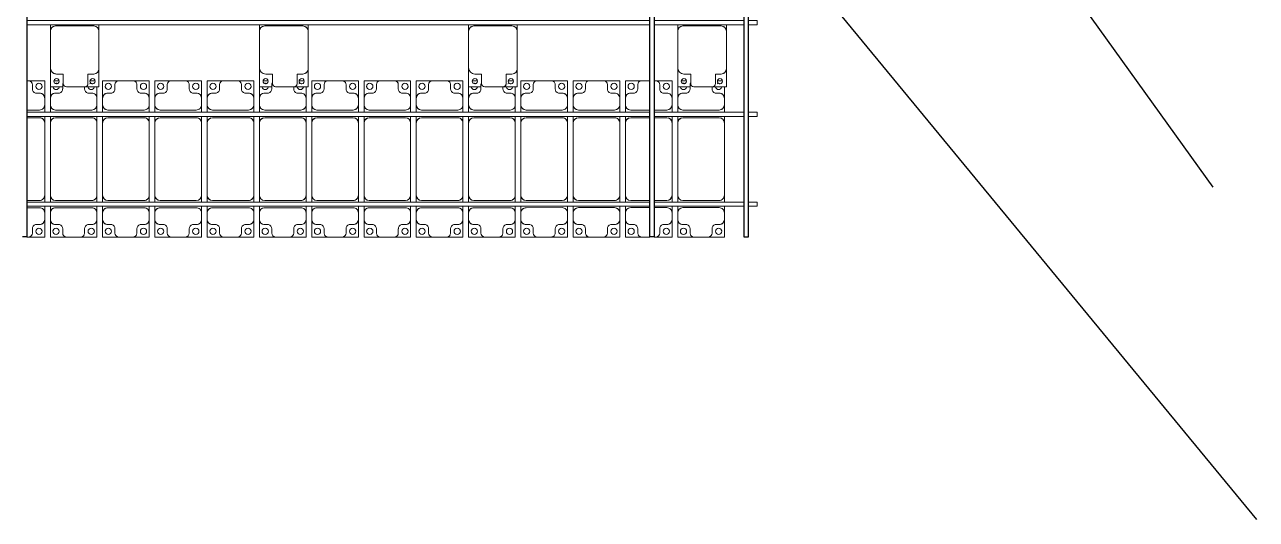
# Model space of a CAD drawing. Header units: millimetres. Extents: x -496478 to -186190, y -204059 to -87354.
# Drawn here: x -471212 to -459432, y -202453 to -197719 of the extents above; entities that cross this region are included whole.
import ezdxf

# ---------------------------------------------------------------- set-up
doc = ezdxf.new("R2010")
doc.units = ezdxf.units.MM
for name, color, linetype, lineweight in [('A-DETL-MBND', 5, 'Continuous', 9), ('A-GENM', 13, 'Continuous', 9), ('S-BEAM', 12, 'Continuous', 9)]:
    doc.layers.add(name, color=color, linetype=linetype, lineweight=lineweight)
doc.layers.add('GC-DAY NEO', color=5, linetype='Continuous')

# ---------------------------------------------------------------- blocks, each defined once
blk = doc.blocks.new('Dai phaodi lai - DẢI PHAO ĐI LẠI-20747-BỐ TRÍ KHUNG KẾT CẤU BÈ PIN 01')
at = {"layer": 'A-DETL-MBND', "color": 8}
for p, q in [((17567, 748), (17551, 748)), ((17567, 748), (17723, 748)), ((17605, 671), (17605, 710)), ((17723, 748), (17723, 579)), ((17811, 748), (17860, 748)), ((17895, 710), (17895, 671)), ((18156, 748), (18205, 748)), ((18277, 748), (18433, 748)), ((18277, 579), (18277, 748)), ((18395, 710), (18395, 671)), ((18567, 748), (18433, 748)), ((18567, 748), (18723, 748)), ((18605, 671), (18605, 710)), ((18723, 748), (18723, 579)), ((18777, 748), (18933, 748)), ((18777, 579), (18777, 748)), ((18895, 710), (18895, 671)), ((19067, 748), (18933, 748)), ((19067, 748), (19223, 748)), ((19105, 671), (19105, 710)), ((19223, 748), (19223, 579)), ((19277, 748), (19433, 748)), ((19277, 579), (19277, 748)), ((19395, 710), (19395, 671)), ((19567, 748), (19433, 748)), ((19567, 748), (19723, 748)), ((19605, 671), (19605, 710)), ((19723, 748), (19723, 579)), ((19811, 748), (19860, 748)), ((19895, 710), (19895, 671)), ((20156, 748), (20205, 748)), ((20277, 748), (20433, 748)), ((20277, 579), (20277, 748)), ((20395, 710), (20395, 671)), ((20567, 748), (20433, 748)), ((20567, 748), (20723, 748)), ((20605, 671), (20605, 710)), ((20723, 748), (20723, 579)), ((20777, 748), (20933, 748)), ((20777, 579), (20777, 748)), ((20895, 710), (20895, 671)), ((21067, 748), (20933, 748)), ((21067, 748), (21223, 748)), ((21105, 671), (21105, 710)), ((21223, 748), (21223, 579)), ((21277, 748), (21433, 748)), ((21277, 579), (21277, 748)), ((21395, 710), (21395, 671)), ((21567, 748), (21433, 748)), ((21567, 748), (21723, 748)), ((21605, 671), (21605, 710)), ((21723, 748), (21723, 579)), ((21811, 748), (21860, 748)), ((21895, 710), (21895, 671)), ((22156, 748), (22205, 748)), ((22277, 748), (22433, 748)), ((22277, 579), (22277, 748)), ((22395, 710), (22395, 671)), ((22567, 748), (22433, 748)), ((22567, 748), (22723, 748)), ((22605, 671), (22605, 710)), ((22723, 748), (22723, 579)), ((22777, 748), (22933, 748)), ((22777, 579), (22777, 748)), ((22895, 710), (22895, 671)), ((23067, 748), (22933, 748)), ((23067, 748), (23223, 748)), ((23105, 671), (23105, 710)), ((23223, 748), (23223, 579)), ((23277, 748), (23433, 748)), ((23277, 579), (23277, 748)), ((23395, 710), (23395, 671)), ((23511, 748), (23433, 748)), ((23567, 748), (23551, 748)), ((23567, 748), (23723, 748)), ((23605, 671), (23605, 710)), ((23723, 748), (23723, 579)), ((23811, 748), (23860, 748)), ((23895, 710), (23895, 671)), ((24156, 748), (24205, 748)), ((17673, 629), (17636, 629)), ((17777, 579), (17777, 689)), ((17864, 629), (17827, 629)), ((18105, 671), (18105, 689)), ((18173, 629), (18136, 629)), ((18223, 691), (18223, 579)), ((18364, 629), (18327, 629)), ((18673, 629), (18636, 629)), ((18864, 629), (18827, 629)), ((19173, 629), (19136, 629)), ((19364, 629), (19327, 629)), ((19673, 629), (19636, 629)), ((19777, 579), (19777, 689)), ((19864, 629), (19827, 629)), ((20105, 671), (20105, 689)), ((20173, 629), (20136, 629)), ((20223, 691), (20223, 579)), ((20364, 629), (20327, 629)), ((20673, 629), (20636, 629)), ((20864, 629), (20827, 629)), ((21173, 629), (21136, 629)), ((21364, 629), (21327, 629)), ((21673, 629), (21636, 629)), ((21777, 579), (21777, 689)), ((21864, 629), (21827, 629)), ((22105, 671), (22105, 689)), ((22173, 629), (22136, 629)), ((22223, 691), (22223, 579)), ((22364, 629), (22327, 629)), ((22673, 629), (22636, 629)), ((22864, 629), (22827, 629)), ((23173, 629), (23136, 629)), ((23364, 629), (23327, 629)), ((23673, 629), (23636, 629)), ((23777, 579), (23777, 689)), ((23864, 629), (23827, 629)), ((24105, 671), (24105, 689)), ((24173, 629), (24136, 629)), ((24223, 691), (24223, 579)), ((17723, 517), (17723, 579)), ((17723, 517), (17723, 446)), ((17777, 579), (17777, 517)), ((17777, 446), (17777, 517)), ((18223, 517), (18223, 579)), ((18223, 517), (18223, 446)), ((18277, 579), (18277, 517)), ((18277, 446), (18277, 517)), ((18723, 517), (18723, 579)), ((18723, 517), (18723, 446)), ((18777, 579), (18777, 517)), ((18777, 446), (18777, 517)), ((19223, 517), (19223, 579)), ((19223, 517), (19223, 446)), ((19277, 579), (19277, 517)), ((19277, 446), (19277, 517)), ((19723, 517), (19723, 579)), ((19723, 517), (19723, 446)), ((19777, 579), (19777, 517)), ((19777, 446), (19777, 517)), ((20223, 517), (20223, 579)), ((20223, 517), (20223, 446)), ((20277, 579), (20277, 517)), ((20277, 446), (20277, 517)), ((20723, 517), (20723, 579)), ((20723, 517), (20723, 446)), ((20777, 579), (20777, 517)), ((20777, 446), (20777, 517)), ((21223, 517), (21223, 579)), ((21223, 517), (21223, 446)), ((21277, 579), (21277, 517)), ((21277, 446), (21277, 517)), ((21723, 517), (21723, 579)), ((21723, 517), (21723, 446)), ((21777, 579), (21777, 517)), ((21777, 446), (21777, 517)), ((22223, 517), (22223, 579)), ((22223, 517), (22223, 446)), ((22277, 579), (22277, 517)), ((22277, 446), (22277, 517)), ((22723, 517), (22723, 579)), ((22723, 517), (22723, 446)), ((22777, 579), (22777, 517)), ((22777, 446), (22777, 517)), ((23223, 517), (23223, 579)), ((23223, 517), (23223, 446)), ((23277, 579), (23277, 517)), ((23277, 446), (23277, 517)), ((23723, 517), (23723, 579)), ((23723, 517), (23723, 446)), ((23777, 579), (23777, 517)), ((23777, 446), (23777, 517)), ((24223, 517), (24223, 579)), ((24223, 517), (24223, 446)), ((17551, 467), (17673, 467)), ((17673, 393), (17551, 393)), ((17723, 406), (17723, 343)), ((17777, 343), (17777, 406)), ((17827, 467), (18173, 467)), ((18173, 393), (17827, 393)), ((18223, 406), (18223, 343)), ((18277, 343), (18277, 406)), ((18327, 467), (18673, 467)), ((18673, 393), (18327, 393)), ((18723, 406), (18723, 343)), ((18777, 343), (18777, 406)), ((18827, 467), (19173, 467)), ((19173, 393), (18827, 393)), ((19223, 406), (19223, 343)), ((19277, 343), (19277, 406)), ((19327, 467), (19673, 467)), ((19673, 393), (19327, 393)), ((19723, 406), (19723, 343)), ((19777, 343), (19777, 406)), ((19827, 467), (20173, 467)), ((20173, 393), (19827, 393)), ((20223, 406), (20223, 343)), ((20277, 343), (20277, 406)), ((20327, 467), (20673, 467)), ((20673, 393), (20327, 393)), ((20723, 406), (20723, 343)), ((20777, 343), (20777, 406)), ((20827, 467), (21173, 467)), ((21173, 393), (20827, 393)), ((21223, 406), (21223, 343)), ((21277, 343), (21277, 406)), ((21327, 467), (21673, 467)), ((21673, 393), (21327, 393)), ((21723, 406), (21723, 343)), ((21777, 343), (21777, 406)), ((21827, 467), (22173, 467)), ((22173, 393), (21827, 393)), ((22223, 406), (22223, 343)), ((22277, 343), (22277, 406)), ((22327, 467), (22673, 467)), ((22673, 393), (22327, 393)), ((22723, 406), (22723, 343)), ((22777, 343), (22777, 406)), ((22827, 467), (23173, 467)), ((23173, 393), (22827, 393)), ((23223, 406), (23223, 343)), ((23277, 343), (23277, 406)), ((23327, 467), (23511, 467)), ((23511, 393), (23327, 393)), ((23551, 467), (23673, 467)), ((23673, 393), (23551, 393)), ((23723, 406), (23723, 343)), ((23777, 343), (23777, 406)), ((23827, 467), (24173, 467)), ((24173, 393), (23827, 393)), ((24223, 406), (24223, 343)), ((17723, -348), (17723, 343)), ((17777, 343), (17777, -348)), ((18223, -348), (18223, 343)), ((18277, 343), (18277, -348)), ((18723, -348), (18723, 343)), ((18777, 343), (18777, -348)), ((19223, -348), (19223, 343)), ((19277, 343), (19277, -348)), ((19723, -348), (19723, 343)), ((19777, 343), (19777, -348)), ((20223, -348), (20223, 343)), ((20277, 343), (20277, -348)), ((20723, -348), (20723, 343)), ((20777, 343), (20777, -348)), ((21223, -348), (21223, 343)), ((21277, 343), (21277, -348)), ((21723, -348), (21723, 343)), ((21777, 343), (21777, -348)), ((22223, -348), (22223, 343)), ((22277, 343), (22277, -348)), ((22723, -348), (22723, 343)), ((22777, 343), (22777, -348)), ((23223, -348), (23223, 343)), ((23277, 343), (23277, -348)), ((23723, -348), (23723, 343)), ((23777, 343), (23777, -348)), ((24223, -348), (24223, 343)), ((17723, -348), (17723, -414)), ((17777, -414), (17777, -348)), ((18223, -348), (18223, -414)), ((18277, -414), (18277, -348)), ((18723, -348), (18723, -414)), ((18777, -414), (18777, -348)), ((19223, -348), (19223, -414)), ((19277, -414), (19277, -348)), ((19723, -348), (19723, -414)), ((19777, -414), (19777, -348)), ((20223, -348), (20223, -414)), ((20277, -414), (20277, -348)), ((20723, -348), (20723, -414)), ((20777, -414), (20777, -348)), ((21223, -348), (21223, -414)), ((21277, -414), (21277, -348)), ((21723, -348), (21723, -414)), ((21777, -414), (21777, -348)), ((22223, -348), (22223, -414)), ((22277, -414), (22277, -348)), ((22723, -348), (22723, -414)), ((22777, -414), (22777, -348)), ((23223, -348), (23223, -414)), ((23277, -414), (23277, -348)), ((23723, -348), (23723, -414)), ((23777, -414), (23777, -348)), ((24223, -348), (24223, -414)), ((17551, -398), (17673, -398)), ((17673, -467), (17551, -467)), ((17723, -454), (17723, -517)), ((17777, -517), (17777, -454)), ((17827, -398), (18173, -398)), ((18173, -467), (17827, -467)), ((18223, -454), (18223, -517)), ((18277, -517), (18277, -454)), ((18327, -398), (18673, -398)), ((18673, -467), (18327, -467)), ((18723, -454), (18723, -517)), ((18777, -517), (18777, -454)), ((18827, -398), (19173, -398)), ((19173, -467), (18827, -467)), ((19223, -454), (19223, -517)), ((19277, -517), (19277, -454)), ((19327, -398), (19673, -398)), ((19673, -467), (19327, -467)), ((19723, -454), (19723, -517)), ((19777, -517), (19777, -454)), ((19827, -398), (20173, -398)), ((20173, -467), (19827, -467)), ((20223, -454), (20223, -517)), ((20277, -517), (20277, -454)), ((20327, -398), (20673, -398)), ((20673, -467), (20327, -467)), ((20723, -454), (20723, -517)), ((20777, -517), (20777, -454)), ((20827, -398), (21173, -398)), ((21173, -467), (20827, -467)), ((21223, -454), (21223, -517)), ((21277, -517), (21277, -454)), ((21327, -398), (21673, -398)), ((21673, -467), (21327, -467)), ((21723, -454), (21723, -517)), ((21777, -517), (21777, -454)), ((21827, -398), (22173, -398)), ((22173, -467), (21827, -467)), ((22223, -454), (22223, -517)), ((22277, -517), (22277, -454)), ((22327, -398), (22673, -398)), ((22673, -467), (22327, -467)), ((22723, -454), (22723, -517)), ((22777, -517), (22777, -454)), ((22827, -398), (23173, -398)), ((23173, -467), (22827, -467)), ((23223, -454), (23223, -517)), ((23277, -517), (23277, -454)), ((23327, -398), (23511, -398)), ((23511, -467), (23327, -467)), ((23551, -398), (23673, -398)), ((23673, -467), (23551, -467)), ((23723, -454), (23723, -517)), ((23777, -517), (23777, -454)), ((23827, -398), (24173, -398)), ((24173, -467), (23827, -467)), ((24223, -454), (24223, -517)), ((17723, -579), (17723, -517)), ((17723, -579), (17723, -748)), ((17777, -517), (17777, -579)), ((17777, -748), (17777, -579)), ((18223, -579), (18223, -517)), ((18223, -579), (18223, -748)), ((18277, -517), (18277, -579)), ((18277, -748), (18277, -579)), ((18723, -579), (18723, -517)), ((18723, -579), (18723, -748)), ((18777, -517), (18777, -579)), ((18777, -748), (18777, -579)), ((19223, -579), (19223, -517)), ((19223, -579), (19223, -748)), ((19277, -517), (19277, -579)), ((19277, -748), (19277, -579)), ((19723, -579), (19723, -517)), ((19723, -579), (19723, -748)), ((19777, -517), (19777, -579)), ((19777, -748), (19777, -579)), ((20223, -579), (20223, -517)), ((20223, -579), (20223, -748)), ((20277, -517), (20277, -579)), ((20277, -748), (20277, -579)), ((20723, -579), (20723, -517)), ((20723, -579), (20723, -748)), ((20777, -517), (20777, -579)), ((20777, -748), (20777, -579)), ((21223, -579), (21223, -517)), ((21223, -579), (21223, -748)), ((21277, -517), (21277, -579)), ((21277, -748), (21277, -579)), ((21723, -579), (21723, -517)), ((21723, -579), (21723, -748)), ((21777, -517), (21777, -579)), ((21777, -748), (21777, -579)), ((22223, -579), (22223, -517)), ((22223, -579), (22223, -748)), ((22277, -517), (22277, -579)), ((22277, -748), (22277, -579)), ((22723, -579), (22723, -517)), ((22723, -579), (22723, -748)), ((22777, -517), (22777, -579)), ((22777, -748), (22777, -579)), ((23223, -579), (23223, -517)), ((23223, -579), (23223, -748)), ((23277, -517), (23277, -579)), ((23277, -748), (23277, -579)), ((23723, -579), (23723, -517)), ((23723, -579), (23723, -748)), ((23777, -517), (23777, -579)), ((23777, -748), (23777, -579)), ((24223, -579), (24223, -517)), ((24223, -579), (24223, -748)), ((17605, -710), (17605, -671)), ((17636, -629), (17673, -629)), ((17827, -629), (17864, -629)), ((17895, -671), (17895, -710)), ((18105, -710), (18105, -671)), ((18136, -629), (18173, -629)), ((18327, -629), (18364, -629)), ((18395, -671), (18395, -710)), ((18605, -710), (18605, -671)), ((18636, -629), (18673, -629)), ((18827, -629), (18864, -629)), ((18895, -671), (18895, -710)), ((19105, -710), (19105, -671)), ((19136, -629), (19173, -629)), ((19327, -629), (19364, -629)), ((19395, -671), (19395, -710)), ((19605, -710), (19605, -671)), ((19636, -629), (19673, -629)), ((19827, -629), (19864, -629)), ((19895, -671), (19895, -710)), ((20105, -710), (20105, -671)), ((20136, -629), (20173, -629)), ((20327, -629), (20364, -629)), ((20395, -671), (20395, -710)), ((20605, -710), (20605, -671)), ((20636, -629), (20673, -629)), ((20827, -629), (20864, -629)), ((20895, -671), (20895, -710)), ((21105, -710), (21105, -671)), ((21136, -629), (21173, -629)), ((21327, -629), (21364, -629)), ((21395, -671), (21395, -710)), ((21605, -710), (21605, -671)), ((21636, -629), (21673, -629)), ((21827, -629), (21864, -629)), ((21895, -671), (21895, -710)), ((22105, -710), (22105, -671)), ((22136, -629), (22173, -629)), ((22327, -629), (22364, -629)), ((22395, -671), (22395, -710)), ((22605, -710), (22605, -671)), ((22636, -629), (22673, -629)), ((22827, -629), (22864, -629)), ((22895, -671), (22895, -710)), ((23105, -710), (23105, -671)), ((23136, -629), (23173, -629)), ((23327, -629), (23364, -629)), ((23395, -671), (23395, -710)), ((23605, -710), (23605, -671)), ((23636, -629), (23673, -629)), ((23827, -629), (23864, -629)), ((23895, -671), (23895, -710)), ((24105, -710), (24105, -671)), ((24136, -629), (24173, -629)), ((17551, -748), (17567, -748)), ((17723, -748), (17567, -748)), ((17933, -748), (17777, -748)), ((17933, -748), (18067, -748)), ((18223, -748), (18067, -748)), ((18433, -748), (18277, -748)), ((18433, -748), (18567, -748)), ((18723, -748), (18567, -748)), ((18933, -748), (18777, -748)), ((18933, -748), (19067, -748)), ((19223, -748), (19067, -748)), ((19433, -748), (19277, -748)), ((19433, -748), (19567, -748)), ((19723, -748), (19567, -748)), ((19933, -748), (19777, -748)), ((19933, -748), (20067, -748)), ((20223, -748), (20067, -748)), ((20433, -748), (20277, -748)), ((20433, -748), (20567, -748)), ((20723, -748), (20567, -748)), ((20933, -748), (20777, -748)), ((20933, -748), (21067, -748)), ((21223, -748), (21067, -748)), ((21433, -748), (21277, -748)), ((21433, -748), (21567, -748)), ((21723, -748), (21567, -748)), ((21933, -748), (21777, -748)), ((21933, -748), (22067, -748)), ((22223, -748), (22067, -748)), ((22433, -748), (22277, -748)), ((22433, -748), (22567, -748)), ((22723, -748), (22567, -748)), ((22933, -748), (22777, -748)), ((22933, -748), (23067, -748)), ((23223, -748), (23067, -748)), ((23433, -748), (23277, -748)), ((23433, -748), (23511, -748)), ((23551, -748), (23567, -748)), ((23723, -748), (23567, -748)), ((23933, -748), (23777, -748)), ((23933, -748), (24067, -748)), ((24223, -748), (24067, -748))]:
    blk.add_line(p, q, dxfattribs=at)
for centre, radius, start, end in [((17567, 710), 38, 360, 90), ((17567, 710), 38, 30, 90), ((17668, 693), 30, 90, 270), ((17668, 693), 30, 270, 90), ((17832, 693), 30, 90, 105), ((17832, 693), 30, 75, 90), ((17933, 710), 38, 150.2202, 180), ((18168, 693), 30, 90, 120), ((18168, 693), 30, 60, 90), ((18332, 693), 30, 90, 270), ((18332, 693), 30, 270, 90), ((18433, 710), 38, 90, 180), ((18433, 710), 38, 90, 150), ((18567, 710), 38, 360, 90), ((18567, 710), 38, 30, 90), ((18668, 693), 30, 90, 270), ((18668, 693), 30, 270, 90), ((18832, 693), 30, 90, 270), ((18832, 693), 30, 270, 90), ((18933, 710), 38, 90, 180), ((18933, 710), 38, 90, 150), ((19067, 710), 38, 360, 90), ((19067, 710), 38, 30, 90), ((19168, 693), 30, 90, 270), ((19168, 693), 30, 270, 90), ((19332, 693), 30, 90, 270), ((19332, 693), 30, 270, 90), ((19433, 710), 38, 90, 180), ((19433, 710), 38, 90, 150), ((19567, 710), 38, 0, 90), ((19567, 710), 38, 30, 90), ((19668, 693), 30, 90, 270), ((19668, 693), 30, 270, 90), ((19832, 693), 30, 90, 105), ((19832, 693), 30, 75, 90), ((19933, 710), 38, 150.2202, 180), ((20168, 693), 30, 90, 120), ((20168, 693), 30, 60, 90), ((20332, 693), 30, 90, 270), ((20332, 693), 30, 270, 90), ((20433, 710), 38, 90, 180), ((20433, 710), 38, 90, 150), ((20567, 710), 38, 360, 90), ((20567, 710), 38, 30, 90), ((20668, 693), 30, 90, 270), ((20668, 693), 30, 270, 90), ((20832, 693), 30, 90, 270), ((20832, 693), 30, 270, 90), ((20933, 710), 38, 90, 180), ((20933, 710), 38, 90, 150), ((21067, 710), 38, 360, 90), ((21067, 710), 38, 30, 90), ((21168, 693), 30, 90, 270), ((21168, 693), 30, 270, 90), ((21332, 693), 30, 90, 270), ((21332, 693), 30, 270, 90), ((21433, 710), 38, 90, 180), ((21433, 710), 38, 90, 150), ((21567, 710), 38, 360, 90), ((21567, 710), 38, 30, 90), ((21668, 693), 30, 90, 270), ((21668, 693), 30, 270, 90), ((21832, 693), 30, 90, 105), ((21832, 693), 30, 63.2004, 90), ((21933, 710), 38, 150.2202, 180), ((22168, 693), 30, 90, 120), ((22168, 693), 30, 60, 90), ((22332, 693), 30, 90, 270), ((22332, 693), 30, 270, 90), ((22433, 710), 38, 90, 180), ((22433, 710), 38, 90, 150), ((22567, 710), 38, 360, 90), ((22567, 710), 38, 30, 90), ((22668, 693), 30, 90, 270), ((22668, 693), 30, 270, 90), ((22832, 693), 30, 90, 270), ((22832, 693), 30, 270, 90), ((22933, 710), 38, 90, 180), ((22933, 710), 38, 90, 150), ((23067, 710), 38, 0, 90), ((23067, 710), 38, 30, 90), ((23168, 693), 30, 90, 270), ((23168, 693), 30, 270, 90), ((23332, 693), 30, 90, 270), ((23332, 693), 30, 270, 90), ((23433, 710), 38, 90, 180), ((23433, 710), 38, 90, 150), ((23567, 710), 38, 360, 90), ((23567, 710), 38, 30, 90), ((23668, 693), 30, 90, 270), ((23668, 693), 30, 270, 90), ((23832, 693), 30, 90, 105), ((23832, 693), 30, 75, 90), ((23933, 710), 38, 150.2202, 180), ((24168, 693), 30, 90, 120), ((24168, 693), 30, 60, 90), ((17645, 668), 40, 176.4919, 256.8115), ((17673, 579), 50, 0, 90), ((17673, 579), 50, 45, 90), ((17668, 693), 30, 345, 0), ((17827, 579), 50, 90, 180), ((17827, 579), 50, 90, 135), ((17832, 693), 30, 195, 270), ((17832, 693), 30, 270, 345), ((17855, 668), 40, 283.1885, 3.5081), ((18145, 668), 40, 176.4919, 256.8115), ((18168, 693), 30, 195, 270), ((18168, 693), 30, 270, 345), ((18173, 579), 50, 360, 90), ((18173, 579), 50, 45, 90), ((18327, 579), 50, 90, 180), ((18327, 579), 50, 90, 135), ((18332, 693), 30, 180, 195), ((18355, 668), 40, 283.1885, 3.5081), ((18645, 668), 40, 176.4919, 256.8115), ((18673, 579), 50, 0, 90), ((18673, 579), 50, 45, 90), ((18668, 693), 30, 345, 0), ((18827, 579), 50, 90, 180), ((18827, 579), 50, 90, 135), ((18832, 693), 30, 180, 195), ((18855, 668), 40, 283.1885, 3.5081), ((19145, 668), 40, 176.4919, 256.8115), ((19173, 579), 50, 0, 90), ((19173, 579), 50, 45, 90), ((19168, 693), 30, 345, 0), ((19327, 579), 50, 90, 180), ((19327, 579), 50, 90, 135), ((19332, 693), 30, 180, 195), ((19355, 668), 40, 283.1885, 3.5081), ((19645, 668), 40, 176.4919, 256.8115), ((19673, 579), 50, 0, 90), ((19673, 579), 50, 45, 90), ((19668, 693), 30, 345, 0), ((19827, 579), 50, 90, 180), ((19827, 579), 50, 90, 135), ((19832, 693), 30, 195, 270), ((19832, 693), 30, 270, 345), ((19855, 668), 40, 283.1885, 3.5081), ((20145, 668), 40, 176.4919, 256.8115), ((20168, 693), 30, 195, 270), ((20168, 693), 30, 270, 345), ((20173, 579), 50, 360, 90), ((20173, 579), 50, 45, 90), ((20327, 579), 50, 90, 180), ((20327, 579), 50, 90, 135), ((20332, 693), 30, 180, 195), ((20355, 668), 40, 283.1885, 3.5081), ((20645, 668), 40, 176.4919, 256.8115), ((20673, 579), 50, 0, 90), ((20673, 579), 50, 45, 90), ((20668, 693), 30, 345, 0), ((20827, 579), 50, 90, 180), ((20827, 579), 50, 90, 135), ((20832, 693), 30, 180, 195), ((20855, 668), 40, 283.1885, 3.5081), ((21145, 668), 40, 176.4919, 256.8115), ((21173, 579), 50, 360, 90), ((21173, 579), 50, 45, 90), ((21168, 693), 30, 345, 0), ((21327, 579), 50, 90, 180), ((21327, 579), 50, 90, 135), ((21332, 693), 30, 180, 195), ((21355, 668), 40, 283.1885, 3.5081), ((21645, 668), 40, 176.4919, 256.8115), ((21673, 579), 50, 0, 90), ((21673, 579), 50, 45, 90), ((21668, 693), 30, 345, 0), ((21827, 579), 50, 90, 180), ((21827, 579), 50, 90, 135), ((21832, 693), 30, 195, 270), ((21832, 693), 30, 270, 345), ((21855, 668), 40, 283.1885, 3.5081), ((22145, 668), 40, 176.4919, 256.8115), ((22168, 693), 30, 195, 270), ((22168, 693), 30, 270, 345), ((22173, 579), 50, 360, 90), ((22173, 579), 50, 45, 90), ((22327, 579), 50, 90, 180), ((22327, 579), 50, 90, 135), ((22332, 693), 30, 180, 195), ((22355, 668), 40, 283.1885, 3.5081), ((22645, 668), 40, 176.4919, 256.8115), ((22673, 579), 50, 0, 90), ((22673, 579), 50, 45, 90), ((22668, 693), 30, 345, 0), ((22827, 579), 50, 90, 180), ((22827, 579), 50, 90, 135), ((22832, 693), 30, 180, 195), ((22855, 668), 40, 283.1885, 3.5081), ((23145, 668), 40, 176.4919, 256.8115), ((23173, 579), 50, 360, 90), ((23173, 579), 50, 45, 90), ((23168, 693), 30, 345, 0), ((23327, 579), 50, 90, 180), ((23327, 579), 50, 90, 135), ((23332, 693), 30, 180, 195), ((23355, 668), 40, 283.1885, 3.5081), ((23645, 668), 40, 176.4919, 256.8115), ((23673, 579), 50, 360, 90), ((23673, 579), 50, 45, 90), ((23668, 693), 30, 345, 0), ((23827, 579), 50, 90, 180), ((23827, 579), 50, 90, 135), ((23832, 693), 30, 195, 270), ((23832, 693), 30, 270, 345), ((23855, 668), 40, 283.1885, 3.5081), ((24145, 668), 40, 176.4919, 256.8115), ((24168, 693), 30, 195, 270), ((24168, 693), 30, 270, 345), ((24173, 579), 50, 0, 90), ((24173, 579), 50, 45, 90), ((17673, 517), 50, 270, 0), ((17673, 517), 50, 270, 315), ((17827, 517), 50, 180, 270), ((17827, 517), 50, 225, 270), ((18173, 517), 50, 270, 360), ((18173, 517), 50, 270, 315), ((18327, 517), 50, 180, 270), ((18327, 517), 50, 225, 270), ((18673, 517), 50, 270, 0), ((18673, 517), 50, 270, 315), ((18827, 517), 50, 180, 270), ((18827, 517), 50, 225, 270), ((19173, 517), 50, 270, 0), ((19173, 517), 50, 270, 315), ((19327, 517), 50, 180, 270), ((19327, 517), 50, 225, 270), ((19673, 517), 50, 270, 360), ((19673, 517), 50, 270, 315), ((19827, 517), 50, 180, 270), ((19827, 517), 50, 225, 270), ((20173, 517), 50, 270, 360), ((20173, 517), 50, 270, 315), ((20327, 517), 50, 180, 270), ((20327, 517), 50, 225, 270), ((20673, 517), 50, 270, 360), ((20673, 517), 50, 270, 315), ((20827, 517), 50, 180, 270), ((20827, 517), 50, 225, 270), ((21173, 517), 50, 270, 0), ((21173, 517), 50, 270, 315), ((21327, 517), 50, 180, 270), ((21327, 517), 50, 225, 270), ((21673, 517), 50, 270, 0), ((21673, 517), 50, 270, 315), ((21827, 517), 50, 180, 270), ((21827, 517), 50, 225, 270), ((22173, 517), 50, 270, 0), ((22173, 517), 50, 270, 315), ((22327, 517), 50, 180, 270), ((22327, 517), 50, 225, 270), ((22673, 517), 50, 270, 0), ((22673, 517), 50, 270, 315), ((22827, 517), 50, 180, 270), ((22827, 517), 50, 225, 270), ((23173, 517), 50, 270, 360), ((23173, 517), 50, 270, 315), ((23327, 517), 50, 180, 270), ((23327, 517), 50, 225, 270), ((23673, 517), 50, 270, 360), ((23673, 517), 50, 270, 315), ((23827, 517), 50, 180, 270), ((23827, 517), 50, 225, 270), ((24173, 517), 50, 270, 360), ((24173, 517), 50, 270, 315), ((17673, 343), 50, 360, 90), ((17673, 343), 50, 30, 75), ((17827, 343), 50, 90, 180), ((17827, 343), 50, 105, 180), ((18173, 343), 50, 360, 90), ((18173, 343), 50, 30, 75), ((18327, 343), 50, 90, 180), ((18327, 343), 50, 105, 180), ((18673, 343), 50, 360, 90), ((18673, 343), 50, 30, 75), ((18827, 343), 50, 90, 180), ((18827, 343), 50, 105, 180), ((19173, 343), 50, 360, 90), ((19173, 343), 50, 30, 75), ((19327, 343), 50, 90, 180), ((19327, 343), 50, 105, 180), ((19673, 343), 50, 360, 90), ((19673, 343), 50, 30, 75), ((19827, 343), 50, 90, 180), ((19827, 343), 50, 105, 180), ((20173, 343), 50, 360, 90), ((20173, 343), 50, 30, 75), ((20327, 343), 50, 90, 180), ((20327, 343), 50, 105, 180), ((20673, 343), 50, 0, 90), ((20673, 343), 50, 30, 75), ((20827, 343), 50, 90, 180), ((20827, 343), 50, 105, 180), ((21173, 343), 50, 0, 90), ((21173, 343), 50, 30, 75), ((21327, 343), 50, 90, 180), ((21327, 343), 50, 105, 180), ((21673, 343), 50, 360, 90), ((21673, 343), 50, 30, 75), ((21827, 343), 50, 90, 180), ((21827, 343), 50, 105, 180), ((22173, 343), 50, 0, 90), ((22173, 343), 50, 30, 75), ((22327, 343), 50, 90, 180), ((22327, 343), 50, 105, 180), ((22673, 343), 50, 360, 90), ((22673, 343), 50, 30, 75), ((22827, 343), 50, 90, 180), ((22827, 343), 50, 105, 180), ((23173, 343), 50, 360, 90), ((23173, 343), 50, 30, 75), ((23327, 343), 50, 90, 180), ((23327, 343), 50, 105, 180), ((23673, 343), 50, 0, 90), ((23673, 343), 50, 30, 75), ((23827, 343), 50, 90, 180), ((23827, 343), 50, 105, 180), ((24173, 343), 50, 0, 90), ((24173, 343), 50, 30, 75), ((17673, -348), 50, 270, 0), ((17827, -348), 50, 180, 270), ((18173, -348), 50, 270, 0), ((18327, -348), 50, 180, 270), ((18673, -348), 50, 270, 0), ((18827, -348), 50, 180, 270), ((19173, -348), 50, 270, 360), ((19327, -348), 50, 180, 270), ((19673, -348), 50, 270, 0), ((19827, -348), 50, 180, 270), ((20173, -348), 50, 270, 0), ((20327, -348), 50, 180, 270), ((20673, -348), 50, 270, 0), ((20827, -348), 50, 180, 270), ((21173, -348), 50, 270, 360), ((21327, -348), 50, 180, 270), ((21673, -348), 50, 270, 0), ((21827, -348), 50, 180, 270), ((22173, -348), 50, 270, 0), ((22327, -348), 50, 180, 270), ((22673, -348), 50, 270, 360), ((22827, -348), 50, 180, 270), ((23173, -348), 50, 270, 0), ((23327, -348), 50, 180, 270), ((23673, -348), 50, 270, 360), ((23827, -348), 50, 180, 270), ((24173, -348), 50, 270, 0), ((17673, -348), 50, 270, 345), ((17673, -517), 50, 360, 90), ((17673, -517), 50, 45, 90), ((17827, -517), 50, 90, 180), ((17827, -348), 50, 195, 240), ((17827, -517), 50, 90, 135), ((18173, -348), 50, 270, 345), ((18173, -517), 50, 0, 90), ((18173, -517), 50, 45, 90), ((18327, -517), 50, 90, 180), ((18327, -348), 50, 195, 240), ((18327, -517), 50, 90, 135), ((18673, -348), 50, 270, 345), ((18673, -517), 50, 0, 90), ((18673, -517), 50, 45, 90), ((18827, -517), 50, 90, 180), ((18827, -348), 50, 195, 240), ((18827, -517), 50, 90, 135), ((19173, -348), 50, 270, 345), ((19173, -517), 50, 360, 90), ((19173, -517), 50, 45, 90), ((19327, -517), 50, 90, 180), ((19327, -348), 50, 195, 240), ((19327, -517), 50, 90, 135), ((19673, -348), 50, 270, 345), ((19673, -517), 50, 360, 90), ((19673, -517), 50, 45, 90), ((19827, -517), 50, 90, 180), ((19827, -348), 50, 195, 240), ((19827, -517), 50, 90, 135), ((20173, -348), 50, 270, 345), ((20173, -517), 50, 360, 90), ((20173, -517), 50, 45, 90), ((20327, -517), 50, 90, 180), ((20327, -348), 50, 195, 240), ((20327, -517), 50, 90, 135), ((20673, -348), 50, 270, 345), ((20673, -517), 50, 360, 90), ((20673, -517), 50, 45, 90), ((20827, -517), 50, 90, 180), ((20827, -348), 50, 195, 240), ((20827, -517), 50, 90, 135), ((21173, -348), 50, 270, 345), ((21173, -517), 50, 360, 90), ((21173, -517), 50, 45, 90), ((21327, -517), 50, 90, 180), ((21327, -348), 50, 195, 240), ((21327, -517), 50, 90, 135), ((21673, -348), 50, 270, 345), ((21673, -517), 50, 0, 90), ((21673, -517), 50, 45, 90), ((21827, -517), 50, 90, 180), ((21827, -348), 50, 195, 240), ((21827, -517), 50, 90, 135), ((22173, -348), 50, 270, 345), ((22173, -517), 50, 0, 90), ((22173, -517), 50, 45, 90), ((22327, -517), 50, 90, 180), ((22327, -348), 50, 195, 240), ((22327, -517), 50, 90, 135), ((22673, -348), 50, 270, 345), ((22673, -517), 50, 360, 90), ((22673, -517), 50, 45, 90), ((22827, -517), 50, 90, 180), ((22827, -348), 50, 195, 240), ((22827, -517), 50, 90, 135), ((23173, -348), 50, 270, 345), ((23173, -517), 50, 0, 90), ((23173, -517), 50, 45, 90), ((23327, -517), 50, 90, 180), ((23327, -348), 50, 195, 240), ((23327, -517), 50, 90, 135), ((23673, -348), 50, 270, 345), ((23673, -517), 50, 360, 90), ((23673, -517), 50, 45, 90), ((23827, -517), 50, 90, 180), ((23827, -348), 50, 195, 240), ((23827, -517), 50, 90, 135), ((24173, -348), 50, 270, 345), ((24173, -517), 50, 360, 90), ((24173, -517), 50, 45, 90), ((17673, -579), 50, 270, 360), ((17827, -579), 50, 180, 270), ((18173, -579), 50, 270, 360), ((18327, -579), 50, 180, 270), ((18673, -579), 50, 270, 360), ((18827, -579), 50, 180, 270), ((19173, -579), 50, 270, 360), ((19327, -579), 50, 180, 270), ((19673, -579), 50, 270, 360), ((19827, -579), 50, 180, 270), ((20173, -579), 50, 270, 0), ((20327, -579), 50, 180, 270), ((20673, -579), 50, 270, 360), ((20827, -579), 50, 180, 270), ((21173, -579), 50, 270, 360), ((21327, -579), 50, 180, 270), ((21673, -579), 50, 270, 360), ((21827, -579), 50, 180, 270), ((22173, -579), 50, 270, 360), ((22327, -579), 50, 180, 270), ((22673, -579), 50, 270, 360), ((22827, -579), 50, 180, 270), ((23173, -579), 50, 270, 360), ((23327, -579), 50, 180, 270), ((23673, -579), 50, 270, 360), ((23827, -579), 50, 180, 270), ((24173, -579), 50, 270, 360), ((17645, -668), 40, 103.1885, 183.5081), ((17668, -693), 30, 90, 270), ((17668, -693), 30, 270, 90), ((17673, -579), 50, 270, 315), ((17668, -693), 30, 360, 15), ((17827, -579), 50, 225, 270), ((17832, -693), 30, 90, 270), ((17832, -693), 30, 165, 180), ((17832, -693), 30, 270, 90), ((17855, -668), 40, 356.4919, 76.8115), ((18145, -668), 40, 103.1885, 183.5081), ((18168, -693), 30, 90, 270), ((18168, -693), 30, 270, 90), ((18173, -579), 50, 270, 315), ((18168, -693), 30, 360, 15), ((18327, -579), 50, 225, 270), ((18332, -693), 30, 90, 270), ((18332, -693), 30, 165, 180), ((18332, -693), 30, 270, 90), ((18355, -668), 40, 356.4919, 76.8115), ((18645, -668), 40, 103.1885, 183.5081), ((18668, -693), 30, 90, 270), ((18668, -693), 30, 270, 90), ((18673, -579), 50, 270, 315), ((18668, -693), 30, 360, 15), ((18827, -579), 50, 225, 270), ((18832, -693), 30, 90, 270), ((18832, -693), 30, 165, 180), ((18832, -693), 30, 270, 90), ((18855, -668), 40, 356.4919, 76.8115), ((19145, -668), 40, 103.1885, 183.5081), ((19168, -693), 30, 90, 270), ((19168, -693), 30, 270, 90), ((19173, -579), 50, 270, 315), ((19168, -693), 30, 360, 15), ((19327, -579), 50, 225, 270), ((19332, -693), 30, 90, 270), ((19332, -693), 30, 165, 180), ((19332, -693), 30, 270, 90), ((19355, -668), 40, 356.4919, 76.8115), ((19645, -668), 40, 103.1885, 183.5081), ((19668, -693), 30, 90, 270), ((19668, -693), 30, 270, 90), ((19673, -579), 50, 270, 315), ((19668, -693), 30, 360, 15), ((19827, -579), 50, 225, 270), ((19832, -693), 30, 90, 270), ((19832, -693), 30, 165, 180), ((19832, -693), 30, 270, 90), ((19855, -668), 40, 356.4919, 76.8115), ((20145, -668), 40, 103.1885, 183.5081), ((20168, -693), 30, 90, 270), ((20168, -693), 30, 270, 90), ((20173, -579), 50, 270, 315), ((20168, -693), 30, 360, 15), ((20327, -579), 50, 225, 270), ((20332, -693), 30, 90, 270), ((20332, -693), 30, 165, 180), ((20332, -693), 30, 270, 90), ((20355, -668), 40, 356.4919, 76.8115), ((20645, -668), 40, 103.1885, 183.5081), ((20668, -693), 30, 90, 270), ((20668, -693), 30, 270, 90), ((20673, -579), 50, 270, 315), ((20668, -693), 30, 360, 15), ((20827, -579), 50, 225, 270), ((20832, -693), 30, 90, 270), ((20832, -693), 30, 165, 180), ((20832, -693), 30, 270, 90), ((20855, -668), 40, 356.4919, 76.8115), ((21145, -668), 40, 103.1885, 183.5081), ((21168, -693), 30, 90, 270), ((21168, -693), 30, 270, 90), ((21173, -579), 50, 270, 315), ((21168, -693), 30, 360, 15), ((21327, -579), 50, 225, 270), ((21332, -693), 30, 90, 270), ((21332, -693), 30, 165, 180), ((21332, -693), 30, 270, 90), ((21355, -668), 40, 356.4919, 76.8115), ((21645, -668), 40, 103.1885, 183.5081), ((21668, -693), 30, 90, 270), ((21668, -693), 30, 270, 90), ((21673, -579), 50, 270, 315), ((21668, -693), 30, 360, 15), ((21827, -579), 50, 225, 270), ((21832, -693), 30, 90, 270), ((21832, -693), 30, 165, 180), ((21832, -693), 30, 270, 90), ((21855, -668), 40, 356.4919, 76.8115), ((22145, -668), 40, 103.1885, 183.5081), ((22168, -693), 30, 90, 270), ((22168, -693), 30, 270, 90), ((22173, -579), 50, 270, 315), ((22168, -693), 30, 360, 15), ((22327, -579), 50, 225, 270), ((22332, -693), 30, 90, 270), ((22332, -693), 30, 165, 180), ((22332, -693), 30, 270, 90), ((22355, -668), 40, 356.4919, 76.8115), ((22645, -668), 40, 103.1885, 183.5081), ((22668, -693), 30, 90, 270), ((22668, -693), 30, 270, 90), ((22673, -579), 50, 270, 315), ((22668, -693), 30, 360, 15), ((22827, -579), 50, 225, 270), ((22832, -693), 30, 90, 270), ((22832, -693), 30, 165, 180), ((22832, -693), 30, 270, 90), ((22855, -668), 40, 356.4919, 76.8115), ((23145, -668), 40, 103.1885, 183.5081), ((23168, -693), 30, 90, 270), ((23168, -693), 30, 270, 90), ((23173, -579), 50, 270, 315), ((23168, -693), 30, 360, 15), ((23327, -579), 50, 225, 270), ((23332, -693), 30, 90, 270), ((23332, -693), 30, 165, 180), ((23332, -693), 30, 270, 90), ((23355, -668), 40, 356.4919, 76.8115), ((23645, -668), 40, 103.1885, 183.5081), ((23668, -693), 30, 90, 270), ((23668, -693), 30, 270, 90), ((23673, -579), 50, 270, 315), ((23668, -693), 30, 360, 15), ((23827, -579), 50, 225, 270), ((23832, -693), 30, 90, 270), ((23832, -693), 30, 165, 180), ((23832, -693), 30, 270, 90), ((23855, -668), 40, 356.4919, 76.8115), ((24145, -668), 40, 103.1885, 183.5081), ((24168, -693), 30, 90, 270), ((24168, -693), 30, 270, 90), ((24173, -579), 50, 270, 315), ((24168, -693), 30, 360, 15), ((17567, -710), 38, 270, 360), ((17567, -710), 38, 270, 330), ((17933, -710), 38, 180, 270), ((17933, -710), 38, 210, 270), ((18067, -710), 38, 270, 360), ((18067, -710), 38, 270, 330), ((18433, -710), 38, 180, 270), ((18433, -710), 38, 210, 270), ((18567, -710), 38, 270, 360), ((18567, -710), 38, 270, 330), ((18933, -710), 38, 180, 270), ((18933, -710), 38, 210, 270), ((19067, -710), 38, 270, 360), ((19067, -710), 38, 270, 330), ((19433, -710), 38, 180, 270), ((19433, -710), 38, 210, 270), ((19567, -710), 38, 270, 360), ((19567, -710), 38, 270, 330), ((19933, -710), 38, 180, 270), ((19933, -710), 38, 210, 270), ((20067, -710), 38, 270, 360), ((20067, -710), 38, 270, 330), ((20433, -710), 38, 180, 270), ((20433, -710), 38, 210, 270), ((20567, -710), 38, 270, 360), ((20567, -710), 38, 270, 330), ((20933, -710), 38, 180, 270), ((20933, -710), 38, 210, 270), ((21067, -710), 38, 270, 360), ((21067, -710), 38, 270, 330), ((21433, -710), 38, 180, 270), ((21433, -710), 38, 210, 270), ((21567, -710), 38, 270, 360), ((21567, -710), 38, 270, 330), ((21933, -710), 38, 180, 270), ((21933, -710), 38, 210, 270), ((22067, -710), 38, 270, 360), ((22067, -710), 38, 270, 330), ((22433, -710), 38, 180, 270), ((22433, -710), 38, 210, 270), ((22567, -710), 38, 270, 0), ((22567, -710), 38, 270, 330), ((22933, -710), 38, 180, 270), ((22933, -710), 38, 210, 270), ((23067, -710), 38, 270, 360), ((23067, -710), 38, 270, 330), ((23433, -710), 38, 180, 270), ((23433, -710), 38, 210, 270), ((23567, -710), 38, 270, 360), ((23567, -710), 38, 270, 330), ((23933, -710), 38, 180, 270), ((23933, -710), 38, 210, 270), ((24067, -710), 38, 270, 360), ((24067, -710), 38, 270, 330)]:
    blk.add_arc(centre, radius, start, end, dxfattribs=at)
blk = doc.blocks.new('Dai phao do pin - DẢI PHAO ĐỠ PIN-24231-BỐ TRÍ KHUNG KẾT CẤU BÈ PIN 01')
at = {"layer": 'A-DETL-MBND', "color": 8}
for p, q in [((-1312, 242), (-1130, 242)), ((-1312, 123), (-1312, 242)), ((-780, 242), (-1130, 242)), ((-780, 242), (-717, 242)), ((-1312, 217), (-1312, 157)), ((-1190, 118), (-1282, 118)), ((-1190, 182), (-1190, 118)), ((-730, -173), (-730, 192)), ((-1312, 88), (-1312, -88)), ((-1312, -223), (-1312, -88)), ((-1312, -121), (-1312, -181)), ((-1312, -204), (-1312, -223)), ((-1140, -223), (-1312, -223)), ((-1282, -118), (-1190, -118)), ((-1190, -118), (-1190, -173)), ((-1140, -223), (-780, -223)), ((-717, -223), (-780, -223))]:
    blk.add_line(p, q, dxfattribs=at)
for centre, radius, start, end in [((-1130, 182), 60, 90, 180), ((-780, 192), 50, 360, 90), ((-1282, 88), 30, 90, 180), ((-1259, 183), 25, 0, 180), ((-1259, 183), 25, 180, 0), ((-1259, 183), 25, 180, 195), ((-1130, 182), 60, 135, 180), ((-780, 192), 50, 360, 45), ((-1282, -88), 30, 180, 270), ((-1282, -88), 30, 180, 255), ((-1259, -162), 25, 0, 180), ((-1259, -162), 25, 150, 180), ((-1259, -162), 25, 180, 0), ((-1140, -173), 50, 180, 270), ((-1140, -173), 50, 180, 225), ((-780, -173), 50, 270, 360), ((-780, -173), 50, 315, 360)]:
    blk.add_arc(centre, radius, start, end, dxfattribs=at)
blk = doc.blocks.new('Dai phao do pin - DẢI PHAO ĐỠ PIN-V108-BỐ TRÍ KHUNG KẾT CẤU BÈ PIN 01')
at = {"layer": 'A-DETL-MBND', "color": 8}
for p, q in [((-1312, 242), (-1130, 242)), ((-1312, 123), (-1312, 242)), ((-780, 242), (-1130, 242)), ((-780, 242), (-717, 242)), ((-1312, 217), (-1312, 157)), ((-1190, 118), (-1282, 118)), ((-1190, 182), (-1190, 118)), ((-730, -173), (-730, 192)), ((-1312, 88), (-1312, -88)), ((-1312, -223), (-1312, -88)), ((-1312, -121), (-1312, -181)), ((-1312, -204), (-1312, -223)), ((-1140, -223), (-1312, -223)), ((-1282, -118), (-1190, -118)), ((-1190, -118), (-1190, -173)), ((-1140, -223), (-780, -223)), ((-717, -223), (-780, -223))]:
    blk.add_line(p, q, dxfattribs=at)
for centre, radius, start, end in [((-1130, 182), 60, 90, 180), ((-780, 192), 50, 360, 90), ((-1282, 88), 30, 90, 180), ((-1259, 183), 25, 0, 180), ((-1259, 183), 25, 180, 0), ((-1259, 183), 25, 180, 195), ((-1130, 182), 60, 135, 180), ((-780, 192), 50, 360, 45), ((-1282, -88), 30, 180, 270), ((-1282, -88), 30, 180, 255), ((-1259, -162), 25, 0, 180), ((-1259, -162), 25, 150, 180), ((-1259, -162), 25, 180, 0), ((-1140, -173), 50, 180, 270), ((-1140, -173), 50, 180, 225), ((-780, -173), 50, 270, 360), ((-780, -173), 50, 315, 360)]:
    blk.add_arc(centre, radius, start, end, dxfattribs=at)
blk = doc.blocks.new('Dai phao do pin - DẢI PHAO ĐỠ PIN-V109-BỐ TRÍ KHUNG KẾT CẤU BÈ PIN 01')
at = {"layer": 'A-DETL-MBND', "color": 8}
for p, q in [((-1312, 242), (-1130, 242)), ((-1312, 123), (-1312, 242)), ((-780, 242), (-1130, 242)), ((-780, 242), (-717, 242)), ((-1312, 217), (-1312, 157)), ((-1190, 118), (-1282, 118)), ((-1190, 182), (-1190, 118)), ((-730, -173), (-730, 192)), ((-1312, 88), (-1312, -88)), ((-1312, -223), (-1312, -88)), ((-1312, -121), (-1312, -181)), ((-1312, -204), (-1312, -221)), ((-1140, -223), (-1312, -223)), ((-1282, -118), (-1190, -118)), ((-1190, -118), (-1190, -173)), ((-1140, -223), (-780, -223)), ((-717, -223), (-780, -223))]:
    blk.add_line(p, q, dxfattribs=at)
for centre, radius, start, end in [((-1130, 182), 60, 90, 180), ((-780, 192), 50, 360, 90), ((-1282, 88), 30, 90, 180), ((-1259, 183), 25, 0, 180), ((-1259, 183), 25, 180, 0), ((-1259, 183), 25, 180, 195), ((-1130, 182), 60, 135, 180), ((-780, 192), 50, 360, 45), ((-1282, -88), 30, 180, 270), ((-1282, -88), 30, 180, 255), ((-1259, -162), 25, 0, 180), ((-1259, -162), 25, 150, 180), ((-1259, -162), 25, 180, 0), ((-1140, -173), 50, 180, 270), ((-1140, -173), 50, 180, 225), ((-780, -173), 50, 270, 360), ((-780, -173), 50, 315, 360)]:
    blk.add_arc(centre, radius, start, end, dxfattribs=at)
blk = doc.blocks.new('Dai phao do pin - DẢI PHAO ĐỠ PIN-V110-BỐ TRÍ KHUNG KẾT CẤU BÈ PIN 01')
at = {"layer": 'A-DETL-MBND', "color": 8}
for p, q in [((-1312, 242), (-1130, 242)), ((-1312, 123), (-1312, 242)), ((-780, 242), (-1130, 242)), ((-780, 242), (-717, 242)), ((-1312, 217), (-1312, 157)), ((-1190, 118), (-1282, 118)), ((-1190, 182), (-1190, 118)), ((-730, -173), (-730, 192)), ((-1312, 88), (-1312, -88)), ((-1312, -223), (-1312, -88)), ((-1312, -121), (-1312, -181)), ((-1312, -204), (-1312, -223)), ((-1140, -223), (-1312, -223)), ((-1282, -118), (-1190, -118)), ((-1190, -118), (-1190, -173)), ((-1140, -223), (-780, -223)), ((-717, -223), (-780, -223))]:
    blk.add_line(p, q, dxfattribs=at)
for centre, radius, start, end in [((-1130, 182), 60, 90, 180), ((-780, 192), 50, 360, 90), ((-1282, 88), 30, 90, 180), ((-1259, 183), 25, 0, 180), ((-1259, 183), 25, 180, 0), ((-1259, 183), 25, 180, 195), ((-1130, 182), 60, 135, 173.7515), ((-780, 192), 50, 360, 45), ((-1282, -88), 30, 180, 270), ((-1282, -88), 30, 180, 255), ((-1259, -162), 25, 0, 180), ((-1259, -162), 25, 150, 180), ((-1259, -162), 25, 180, 0), ((-1140, -173), 50, 180, 270), ((-1140, -173), 50, 180, 225), ((-780, -173), 50, 270, 360), ((-780, -173), 50, 315, 360)]:
    blk.add_arc(centre, radius, start, end, dxfattribs=at)
blk = doc.blocks.new('Dầm C52 - Dầm C52-25227-BỐ TRÍ KHUNG KẾT CẤU BÈ PIN 01')
at = {"layer": 'S-BEAM', "color": 1}
for p, q in [((-12674, -20), (-12674, 20)), ((-12674, 20), (-12587, 20)), ((-12547, 20), (-11687, 20)), ((-11647, 20), (-5687, 20)), ((-12587, -20), (-12674, -20)), ((-11687, -20), (-12547, -20)), ((-5687, -20), (-11647, -20))]:
    blk.add_line(p, q, dxfattribs=at)
blk = doc.blocks.new('Dầm C52 - Hộp 40x60-25785-BỐ TRÍ KHUNG KẾT CẤU BÈ PIN 01')
at = {"layer": 'S-BEAM', "color": 3, "lineweight": 25}
for p, q in [((-44702, -20), (-44702, 20)), ((-44702, 20), (44702, 20)), ((44702, -20), (-44702, -20))]:
    blk.add_line(p, q, dxfattribs=at)
blk = doc.blocks.new('Dầm C52 - Hộp 40x60-25870-BỐ TRÍ KHUNG KẾT CẤU BÈ PIN 01')
at = {"layer": 'S-BEAM', "color": 3, "lineweight": 25}
for p, q in [((-37172, -20), (-37172, 20)), ((37172, -20), (-37172, -20))]:
    blk.add_line(p, q, dxfattribs=at)
blk = doc.blocks.new('Dầm C52 - Hộp 40x60-26017-BỐ TRÍ KHUNG KẾT CẤU BÈ PIN 01')
at = {"layer": 'S-BEAM', "color": 3, "lineweight": 25}
for p, q in [((-17349, -20), (-17349, 20)), ((-17349, 20), (17349, 20)), ((17349, -20), (-17349, -20))]:
    blk.add_line(p, q, dxfattribs=at)
blk = doc.blocks.new('HOBANMONG_BEPIN 1_rvt-1-BỐ TRÍ KHUNG KẾT CẤU BÈ PIN 01')
at = {"layer": 'A-GENM', "lineweight": 9}
for name, p, rotation in [('Dai phao do pin - DẢI PHAO ĐỠ PIN-24231-BỐ TRÍ KHUNG KẾT CẤU BÈ PIN 01', (-464724, -197002), 90.00075860989342), ('Dai phao do pin - DẢI PHAO ĐỠ PIN-V110-BỐ TRÍ KHUNG KẾT CẤU BÈ PIN 01', (-470724, -197002), 90.00075860989342), ('Dai phao do pin - DẢI PHAO ĐỠ PIN-V109-BỐ TRÍ KHUNG KẾT CẤU BÈ PIN 01', (-468724, -197002), 90.00075860989342), ('Dai phao do pin - DẢI PHAO ĐỠ PIN-V108-BỐ TRÍ KHUNG KẾT CẤU BÈ PIN 01', (-466724, -197002), 90.00075860989342), ('Dai phaodi lai - DẢI PHAO ĐI LẠI-20747-BỐ TRÍ KHUNG KẾT CẤU BÈ PIN 01', (-488743, -199004), 0.0007586099545854)]:
    blk.add_blockref(name, p, dxfattribs=dict(at, rotation=rotation))
at = {"layer": 'S-BEAM', "lineweight": 9}
for name, p, rotation in [('Dầm C52 - Hộp 40x60-25785-BỐ TRÍ KHUNG KẾT CẤU BÈ PIN 01', (-465212, -155049), 90.00075860989166), ('Dầm C52 - Hộp 40x60-25870-BỐ TRÍ KHUNG KẾT CẤU BÈ PIN 01', (-471212, -162579), 90.00075860989166), ('Dầm C52 - Hộp 40x60-26017-BỐ TRÍ KHUNG KẾT CẤU BÈ PIN 01', (-464312, -182403), 90.00075860989166), ('Dầm C52 - Dầm C52-25227-BỐ TRÍ KHUNG KẾT CẤU BÈ PIN 01', (-476879, -197700), 180.0007586094741), ('Dầm C52 - Dầm C52-25227-BỐ TRÍ KHUNG KẾT CẤU BÈ PIN 01', (-476879, -198578), 180.0007586094741), ('Dầm C52 - Dầm C52-25227-BỐ TRÍ KHUNG KẾT CẤU BÈ PIN 01', (-476879, -199438), 180.0007586094741)]:
    blk.add_blockref(name, p, dxfattribs=dict(at, rotation=rotation))

msp = doc.modelspace()

# ---------------------------------------------------------------- linework, layer by layer
at = {"layer": 'GC-DAY NEO'}
for p, q in [((-464519, -192779), (-459848, -199274)), ((-464519, -196279), (-459432, -202453))]:
    msp.add_line(p, q, dxfattribs=at)

# ---------------------------------------------------------------- block references
at = {"lineweight": 5}
msp.add_blockref('HOBANMONG_BEPIN 1_rvt-1-BỐ TRÍ KHUNG KẾT CẤU BÈ PIN 01', (0, 0), dxfattribs=at)

doc.saveas('drawing.dxf')
